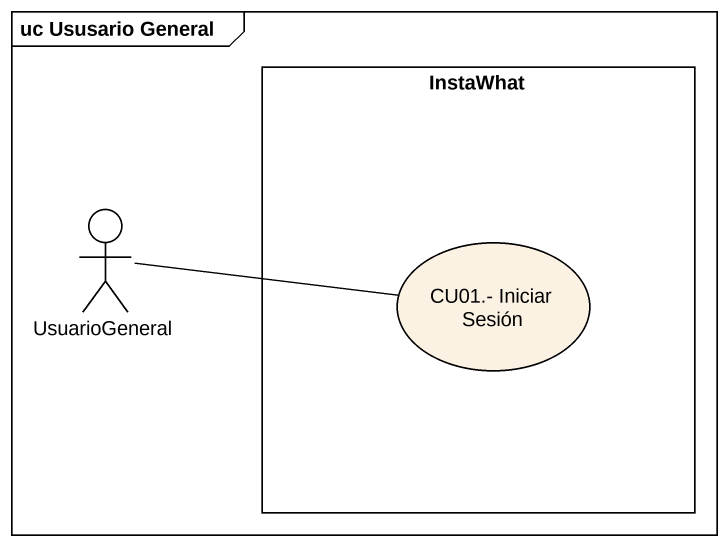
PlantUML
@startuml
mainframe uc Ususario General
rectangle InstaWhat {
  usecase "CU01.- Iniciar Sesión" as CU01_Iniciar_Sesión
}
actor UsuarioGeneral
UsuarioGeneral -right- CU01_Iniciar_Sesión
@enduml
